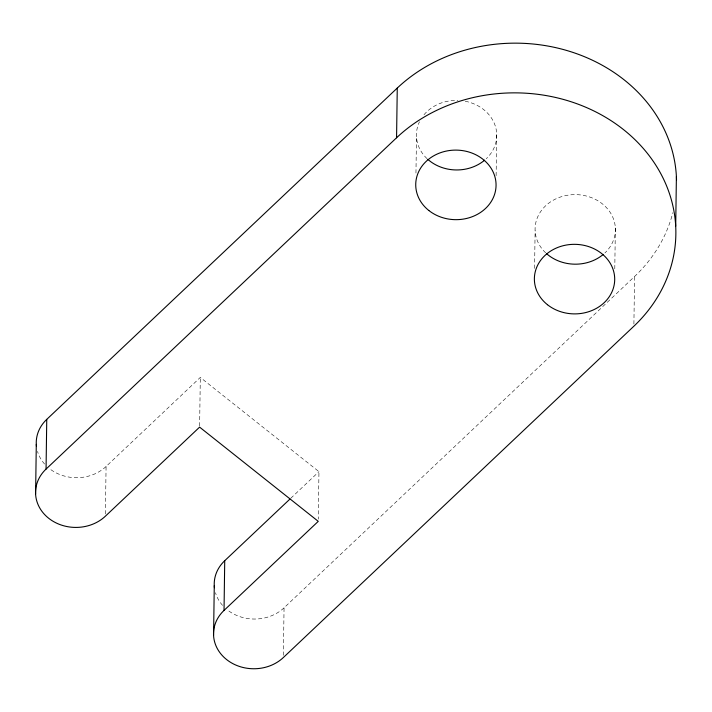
<?xml version="1.0" encoding="UTF-8"?>
<svg xmlns="http://www.w3.org/2000/svg" width="712" height="712" viewBox="0 0 712 712"><rect width="100%" height="100%" fill="white"/><g stroke="black" fill="none" stroke-linecap="round" stroke-linejoin="round"><path stroke-width="0.53" stroke-dasharray="3.56 2.67" d="M105.412 513.984L106.079 466.485L200.303 377.422L318.958 471.647L318.291 519.146M199.627 426.025L200.303 377.422M283.385 655.316L284.052 607.817L634.561 276.514A160.654 139.134 0.8 0 0 672.822 212.701M415.959 173.078L416.467 136.624M496.122 175.713L496.709 133.74M534.587 268.397L535.112 230.839M614.785 268.833L615.355 227.956M633.903 324.013L634.561 276.514M290.763 498.284L318.958 471.647M284.052 607.817A40.166 34.781 0.8 0 1 227.306 609.855M222.562 605.378A40.166 34.781 0.8 0 1 215.469 592.713M106.079 466.485A40.166 34.781 0.8 0 1 49.342 468.523M44.589 464.046A40.166 34.781 0.8 0 1 37.496 451.381M465.212 101.237A40.166 34.781 0.8 0 1 486.252 158.732M427.031 158.634A40.166 34.781 0.8 0 1 419.457 121.788M423.987 114.757A40.166 34.781 0.8 0 1 457.905 100.419M545.686 252.849A40.166 34.781 0.8 0 1 547.199 204.397A40.166 34.781 0.8 0 1 603.162 204.504A40.166 34.781 0.8 0 1 604.897 252.956"/><path stroke-width="1.07" d="M35.6 494.084L36.294 444.377M46.057 469.083L396.566 137.781A160.654 139.134 0.8 0 1 623.534 129.62A160.654 139.134 0.8 0 1 633.867 326.221L283.358 657.532A40.166 34.781 0.8 0 1 226.612 659.57A40.166 34.781 0.8 0 1 224.031 610.415L318.264 521.353L199.609 427.129L105.385 516.2A40.166 34.781 0.8 0 1 48.647 518.238A40.166 34.781 0.8 0 1 46.057 469.083L46.752 419.377L397.26 88.066A160.654 139.134 0.8 0 1 572.359 52.225A160.654 139.134 0.8 0 1 676.525 179.807M213.573 635.416L214.268 585.709M224.031 610.415L224.725 560.709L289.962 499.05M396.566 137.781L397.26 88.066M675.706 226.229L676.4 176.523M214.437 587.712A40.166 34.781 0.8 0 1 224.725 560.709M36.463 446.38A40.166 34.781 0.8 0 1 46.752 419.377M484.632 160.173A40.166 34.781 0.8 0 1 427.841 159.372M603.287 254.398A40.166 34.781 0.8 0 1 546.487 253.588M547.466 304.709A40.166 34.781 0.8 0 0 613.771 286.714A40.166 34.781 0.8 0 0 562.391 245.916A40.166 34.781 0.8 0 0 547.466 304.709M428.82 210.485A40.166 34.781 0.8 0 0 495.125 192.489A40.166 34.781 0.8 0 0 443.745 151.692A40.166 34.781 0.8 0 0 428.82 210.485"/></g></svg>
